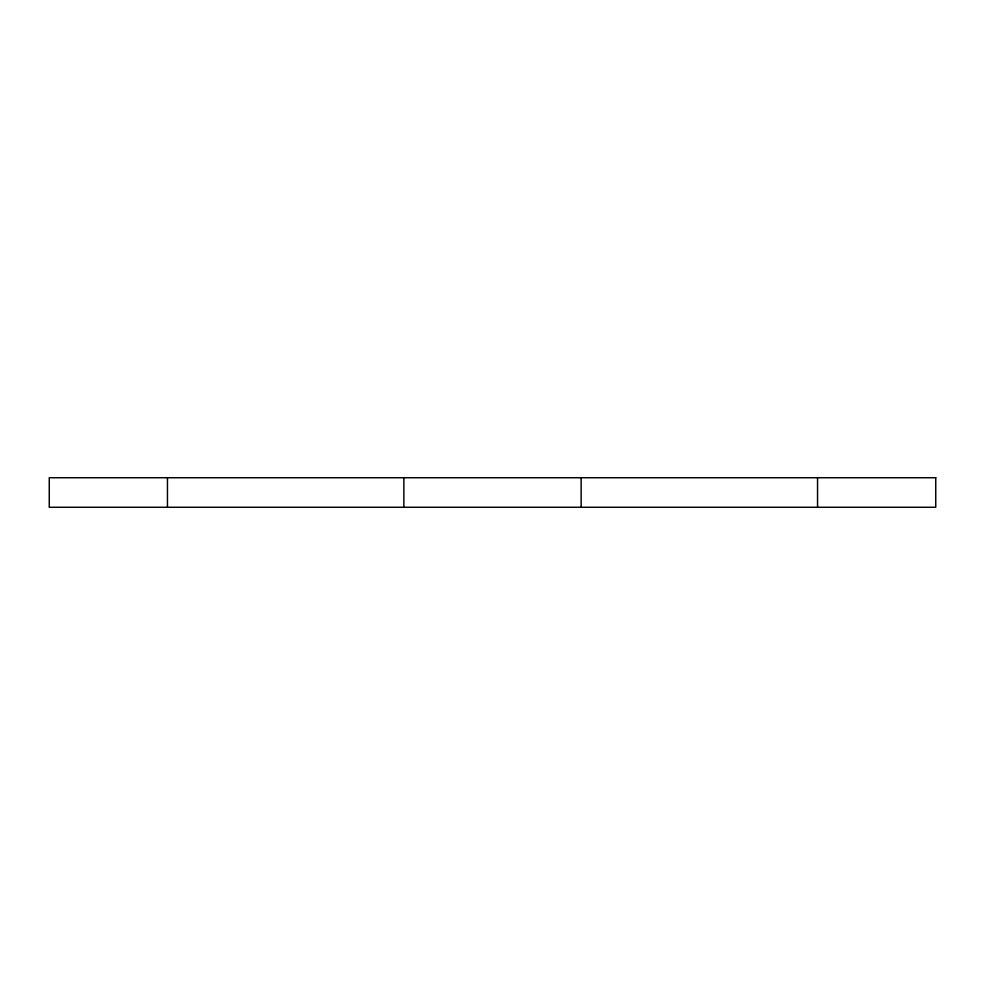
<?xml version="1.0" encoding="UTF-8"?>
<svg xmlns="http://www.w3.org/2000/svg" width="985" height="985" viewBox="0 0 985 985"><rect width="100%" height="100%" fill="white"/><g stroke="black" fill="none" stroke-linecap="round" stroke-linejoin="round"><path stroke-width="1.48" d="M817.55 477.725L817.55 507.275M581.15 477.725L581.15 507.275M403.85 477.725L403.85 507.275M167.45 477.725L167.45 507.275M935.75 477.725L49.25 477.725L49.25 507.275L935.75 507.275L935.75 477.725"/></g></svg>
